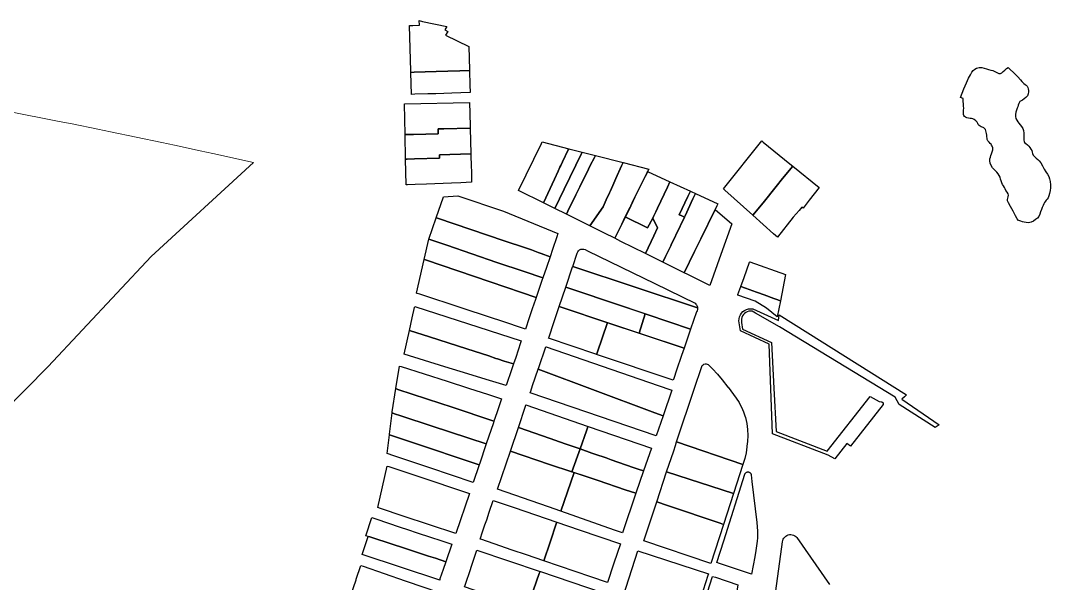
# Model space of a CAD drawing. Header units: metres. Extents: x 3 to 1027712, y 40 to 4430649.
# Drawn here: x 509766 to 510195.3, y 4412492.9 to 4412727.7 of the extents above; entities that cross this region are included whole.
import ezdxf

# ---------------------------------------------------------------- set-up
doc = ezdxf.new("R2010")
doc.units = ezdxf.units.M
doc.header["$MEASUREMENT"] = 0
doc.layers.add('A.ES.SDGC.CP.07003.cadastralparcel — CadastralParcel', color=1, linetype='Continuous')
doc.layers.add('Habitats_5_km', color=7, linetype='Continuous', lineweight=9, true_color=0xbefad2)

msp = doc.modelspace()

# ---------------------------------------------------------------- linework, layer by layer
at = {"layer": 'A.ES.SDGC.CP.07003.cadastralparcel — CadastralParcel', "color": 7, "linetype": 'Continuous', "flags": 128}
for points in [[(509953.19, 4412707.14), (509953.19, 4412706.91), (509949.17, 4412706.77), (509944.16, 4412706.61), (509939.31, 4412706.44), (509930.14, 4412706.14), (509928.73, 4412706.09), (509928.72, 4412706.56), (509928.12, 4412725.71), (509929.57, 4412725.69), (509932.32, 4412725.77), (509932.22, 4412727.73), (509933.57, 4412727.38), (509943.67, 4412725.33), (509942.9, 4412723.93), (509944.09, 4412723.19), (509943.21, 4412721.69), (509952.9, 4412716.98), (509953.19, 4412707.14)], [(509953.19, 4412706.91), (509953.2, 4412706.72), (509953.37, 4412700.97), (509953.46, 4412697.66), (509949.56, 4412697.55), (509945.78, 4412697.44), (509939.08, 4412697.24), (509935.85, 4412697.15), (509930.4, 4412696.99), (509929.02, 4412696.89), (509928.73, 4412706.09), (509930.14, 4412706.14), (509939.31, 4412706.44), (509944.16, 4412706.61), (509949.17, 4412706.77), (509953.19, 4412706.91)], [(510158.94, 4412695.16), (510157.84, 4412695.63), (510159.26, 4412699.31), (510160.34, 4412701.77), (510161.22, 4412703.64), (510161.97, 4412705.09), (510162.58, 4412706.15), (510163.14, 4412706.93), (510163.76, 4412707.5), (510164.57, 4412707.88), (510165.62, 4412708.1), (510166.76, 4412708.12), (510167.75, 4412707.94), (510168.65, 4412707.64), (510169.56, 4412707.35), (510170.46, 4412707.1), (510171.34, 4412706.87), (510172.22, 4412706.54), (510173.04, 4412706.04), (510173.83, 4412705.64), (510174.52, 4412705.62), (510175.14, 4412705.93), (510175.7, 4412706.45), (510176.29, 4412707.09), (510177.03, 4412707.72), (510177.77, 4412708.12), (510180.74, 4412705.2), (510181.75, 4412704.22), (510182.91, 4412702.97), (510183.4, 4412702.38), (510183.79, 4412701.94), (510184.28, 4412701.51), (510184.82, 4412701.11), (510185.28, 4412700.76), (510185.66, 4412700.36), (510185.94, 4412699.81), (510186.12, 4412699.2), (510186.18, 4412698.6), (510186.16, 4412697.96), (510186.03, 4412697.2), (510185.72, 4412696.4), (510185.15, 4412695.66), (510184.44, 4412695.04), (510183.66, 4412694.55), (510182.59, 4412693.97), (510182.14, 4412693.09), (510181.94, 4412692.39), (510181.74, 4412691.77), (510181.48, 4412691.13), (510181.17, 4412690.36), (510180.9, 4412689.49), (510180.75, 4412688.57), (510180.78, 4412687.68), (510180.97, 4412686.9), (510181.3, 4412686.2), (510181.7, 4412685.55), (510182.2, 4412684.9), (510182.77, 4412684.23), (510183.34, 4412683.52), (510183.78, 4412682.77), (510184.07, 4412681.89), (510184.18, 4412680.81), (510184.2, 4412679.69), (510184.24, 4412678.68), (510184.27, 4412677.88), (510184.32, 4412677.31), (510184.55, 4412676.87), (510185.09, 4412676.41), (510185.74, 4412675.91), (510186.29, 4412675.37), (510186.77, 4412674.78), (510187.23, 4412674.14), (510187.58, 4412673.49), (510187.73, 4412672.85), (510187.87, 4412672.21), (510188.18, 4412671.57), (510188.68, 4412670.96), (510189.33, 4412670.37), (510190.02, 4412669.81), (510190.67, 4412669.23), (510191.3, 4412668.39), (510191.97, 4412667.14), (510192.7, 4412665.76), (510193.46, 4412664.6), (510194.14, 4412663.63), (510194.61, 4412662.75), (510194.93, 4412661.76), (510195.17, 4412660.55), (510195.31, 4412659.25), (510195.32, 4412658.02), (510195.21, 4412656.84), (510194.99, 4412655.65), (510194.72, 4412654.6), (510194.4, 4412653.83), (510194.03, 4412653.27), (510193.62, 4412652.78), (510193.22, 4412652.33), (510192.88, 4412651.86), (510192.57, 4412651.29), (510192.24, 4412650.55), (510191.91, 4412649.72), (510191.58, 4412648.86), (510191.25, 4412647.93), (510190.9, 4412646.92), (510190.47, 4412646), (510189.91, 4412645.33), (510189.17, 4412644.74), (510188.26, 4412644.11), (510187.25, 4412643.6), (510186.24, 4412643.4), (510185.28, 4412643.44), (510184.39, 4412643.62), (510183.63, 4412643.84), (510183.02, 4412644.03), (510182.53, 4412644.19), (510182.08, 4412644.37), (510181.53, 4412644.98), (510180.74, 4412646.33), (510179.76, 4412648.19), (510178.7, 4412650.15), (510177.86, 4412651.73), (510177.48, 4412652.58), (510177.46, 4412653.07), (510177.6, 4412653.61), (510177.76, 4412654.22), (510177.81, 4412654.83), (510177.65, 4412655.47), (510177.24, 4412656.15), (510176.79, 4412656.85), (510176.49, 4412657.51), (510176.22, 4412658.13), (510175.82, 4412658.74), (510175.38, 4412659.38), (510175.02, 4412660.09), (510174.74, 4412660.85), (510174.54, 4412661.61), (510174.32, 4412662.37), (510174, 4412663.13), (510173.56, 4412663.83), (510173.02, 4412664.46), (510172.42, 4412665.03), (510171.83, 4412665.6), (510171.23, 4412666.31), (510170.64, 4412667.24), (510170.2, 4412668.24), (510170.03, 4412669.17), (510170.09, 4412669.99), (510170.29, 4412670.73), (510170.56, 4412671.43), (510170.83, 4412672.16), (510171.06, 4412672.96), (510171.26, 4412673.86), (510171.28, 4412674.69), (510171.1, 4412675.29), (510170.83, 4412675.74), (510170.59, 4412676.12), (510170.28, 4412676.52), (510169.78, 4412677), (510169.29, 4412677.54), (510169.02, 4412678.11), (510168.91, 4412678.7), (510168.86, 4412679.28), (510168.82, 4412679.9), (510168.72, 4412680.56), (510168.59, 4412681.22), (510168.41, 4412681.8), (510168.2, 4412682.28), (510167.92, 4412682.67), (510167.6, 4412682.93), (510167.26, 4412683.08), (510166.86, 4412683.2), (510166.42, 4412683.37), (510165.98, 4412683.62), (510165.56, 4412683.95), (510165.27, 4412684.35), (510165.09, 4412684.82), (510164.8, 4412685.35), (510164.28, 4412685.92), (510163.6, 4412686.41), (510162.97, 4412686.7), (510162.4, 4412686.84), (510161.84, 4412686.9), (510161.22, 4412686.98), (510160.55, 4412687.15), (510159.95, 4412687.41), (510159.51, 4412687.73), (510159.24, 4412688.11), (510159.1, 4412688.56), (510159.04, 4412688.98), (510159.03, 4412689.34), (510159.06, 4412689.77), (510159.14, 4412690.41), (510159.21, 4412691.21), (510159.16, 4412692.08), (510159.05, 4412692.98), (510158.97, 4412693.95), (510158.94, 4412695.16)], [(509926.94, 4412680.17), (509926.3, 4412680.17), (509926.01, 4412692.95), (509953.16, 4412693.52), (509953.2, 4412692.85), (509953.28, 4412689.64), (509953.46, 4412682.78), (509942.52, 4412682.55), (509940.1, 4412682.5), (509940.1, 4412682.32), (509940.15, 4412680.45), (509929.86, 4412680.23), (509926.94, 4412680.17)], [(509927.12, 4412669.98), (509926.54, 4412669.98), (509926.3, 4412680.17), (509926.94, 4412680.17), (509929.86, 4412680.23), (509940.15, 4412680.45), (509940.1, 4412682.32), (509940.1, 4412682.5), (509942.52, 4412682.55), (509953.46, 4412682.78), (509953.74, 4412672.09), (509940.6, 4412671.74), (509940.61, 4412670.98), (509940.63, 4412670.34), (509930.2, 4412670.06), (509927.12, 4412669.98)], [(509983.51, 4412677.08), (509994.52, 4412674.29), (509994.3, 4412673.82), (509991.93, 4412668.75), (509991.24, 4412667.27), (509990.89, 4412666.52), (509990.15, 4412664.94), (509988.56, 4412661.53), (509983.97, 4412651.68), (509973.9, 4412656.68), (509973.55, 4412656.85), (509983.19, 4412676.42), (509983.51, 4412677.08)], [(510059.58, 4412657.01), (510059.04, 4412657.49), (510074.99, 4412677.53), (510075.59, 4412677.04), (510086.69, 4412667.98), (510087.9, 4412666.99), (510083.71, 4412661.82), (510081.07, 4412658.56), (510075.54, 4412651.75), (510071.27, 4412646.49), (510059.58, 4412657.01)], [(509927.12, 4412669.98), (509930.2, 4412670.06), (509940.63, 4412670.34), (509940.61, 4412670.98), (509940.6, 4412671.74), (509953.74, 4412672.09), (509953.76, 4412671.43), (509953.87, 4412667.15), (509953.94, 4412664.59), (509954.05, 4412660.26), (509949.5, 4412660.08), (509945.73, 4412659.93), (509935.23, 4412659.52), (509930.57, 4412659.34), (509927.31, 4412659.21), (509926.79, 4412659.23), (509926.54, 4412669.98), (509927.12, 4412669.98)], [(509994.3, 4412673.82), (509994.52, 4412674.29), (510000.15, 4412672.86), (509999.89, 4412672.3), (509992.66, 4412657.36), (509988.76, 4412649.3), (509983.97, 4412651.68), (509988.56, 4412661.53), (509990.15, 4412664.94), (509990.89, 4412666.52), (509991.24, 4412667.27), (509991.93, 4412668.75), (509994.3, 4412673.82)], [(509999.89, 4412672.3), (510000.15, 4412672.86), (510005.63, 4412671.47), (510005.22, 4412670.65), (510003.54, 4412667.27), (510002.05, 4412664.25), (510000.57, 4412661.25), (509999.15, 4412658.35), (509997.55, 4412655.08), (509994.17, 4412648.21), (509993.54, 4412646.93), (509988.76, 4412649.3), (509992.66, 4412657.36), (509999.89, 4412672.3)], [(510005.22, 4412670.65), (510005.63, 4412671.47), (510017.23, 4412668.52), (510016.53, 4412667.17), (510014.13, 4412661.78), (510012.86, 4412658.92), (510011.76, 4412656.45), (510011.5, 4412655.87), (510010.19, 4412652.91), (510008.9, 4412650.01), (510003.35, 4412642.06), (510000.55, 4412643.45), (509993.54, 4412646.93), (509994.17, 4412648.21), (509997.55, 4412655.08), (509999.15, 4412658.35), (510000.57, 4412661.25), (510002.05, 4412664.25), (510003.54, 4412667.27), (510005.22, 4412670.65)], [(510016.53, 4412667.17), (510017.23, 4412668.52), (510027.95, 4412665.8), (510027.43, 4412664.75), (510027.03, 4412663.94), (510026.4, 4412662.66), (510022.15, 4412654.03), (510020.41, 4412650.5), (510016.63, 4412642.83), (510013.71, 4412636.92), (510009.5, 4412639), (510007.25, 4412640.12), (510003.35, 4412642.06), (510008.9, 4412650.01), (510010.19, 4412652.91), (510011.5, 4412655.87), (510011.76, 4412656.45), (510012.86, 4412658.92), (510014.13, 4412661.78), (510016.53, 4412667.17)], [(510088.11, 4412645.66), (510081.54, 4412637.39), (510079.93, 4412638.7), (510071.27, 4412646.49), (510075.54, 4412651.75), (510081.07, 4412658.56), (510083.71, 4412661.82), (510087.9, 4412666.99), (510098.87, 4412658.04), (510094.8, 4412652.82), (510092.23, 4412649.52), (510091.73, 4412649.91), (510090.56, 4412648.54), (510088.11, 4412645.66)], [(510020.12, 4412649.91), (510020.41, 4412650.5), (510021, 4412651.7), (510022.15, 4412654.03), (510026.4, 4412662.66), (510027.03, 4412663.94), (510027.43, 4412664.75), (510036.72, 4412660.48), (510035.76, 4412658.26), (510031.51, 4412649.42), (510030.81, 4412647.92), (510030.34, 4412646.93), (510029.55, 4412645.25), (510027.35, 4412641.3), (510018.13, 4412645.87), (510020.12, 4412649.91)], [(510042.75, 4412645.77), (510037.25, 4412634.17), (510037.03, 4412633.71), (510034.93, 4412629.26), (510033.82, 4412626.92), (510026.49, 4412630.56), (510030.02, 4412638), (510031.58, 4412641.29), (510029.55, 4412645.25), (510030.81, 4412647.92), (510031.51, 4412649.42), (510035.76, 4412658.26), (510036.72, 4412660.48), (510045.26, 4412656.55), (510044.2, 4412654.3), (510040.64, 4412646.76), (510041.36, 4412646.42), (510042.75, 4412645.77)], [(509939.85, 4412645.26), (509939.29, 4412645.45), (509942.27, 4412654.24), (509948.36, 4412654.61), (509967.3, 4412648.17), (509990.03, 4412638.94), (509989.58, 4412637.49), (509987.81, 4412632.28), (509986.76, 4412629.22), (509982.99, 4412630.59), (509981.79, 4412631.02), (509979, 4412632.03), (509976.54, 4412632.91), (509967.59, 4412635.78), (509939.85, 4412645.26)], [(510047.39, 4412655.57), (510056.73, 4412651.28), (510056.33, 4412650.48), (510055.57, 4412648.95), (510049.57, 4412636.72), (510049.28, 4412636.13), (510046.94, 4412631.35), (510042.62, 4412622.55), (510037.87, 4412624.91), (510033.82, 4412626.92), (510034.93, 4412629.26), (510037.03, 4412633.71), (510037.25, 4412634.17), (510043.02, 4412646.34), (510046.31, 4412653.3), (510047.39, 4412655.57)], [(510041.36, 4412646.42), (510040.64, 4412646.76), (510044.2, 4412654.3), (510045.26, 4412656.55), (510045.57, 4412656.41), (510047.39, 4412655.57), (510046.31, 4412653.3), (510043.02, 4412646.34), (510042.75, 4412645.77), (510041.36, 4412646.42)], [(510049.57, 4412636.72), (510055.57, 4412648.95), (510062.56, 4412642.87), (510057.97, 4412630.09), (510053.35, 4412617.22), (510044.23, 4412621.75), (510042.62, 4412622.55), (510046.94, 4412631.35), (510049.28, 4412636.13), (510049.57, 4412636.72)], [(509937.11, 4412636.24), (509936.27, 4412636.53), (509939.29, 4412645.45), (509939.85, 4412645.26), (509967.59, 4412635.78), (509976.54, 4412632.91), (509979, 4412632.03), (509981.79, 4412631.02), (509982.99, 4412630.59), (509986.76, 4412629.22), (509985.23, 4412624.73), (509983.73, 4412620.34), (509975.94, 4412623), (509964.58, 4412626.87), (509943.78, 4412633.97), (509937.11, 4412636.24)], [(510029.55, 4412645.25), (510031.58, 4412641.29), (510030.02, 4412638), (510026.49, 4412630.56), (510016.31, 4412635.63), (510013.71, 4412636.92), (510016.63, 4412642.83), (510018.13, 4412645.87), (510027.35, 4412641.3), (510029.55, 4412645.25)], [(509934.84, 4412627.88), (509934.33, 4412628.05), (509936.27, 4412636.53), (509937.11, 4412636.24), (509943.78, 4412633.97), (509964.58, 4412626.87), (509975.94, 4412623), (509983.73, 4412620.34), (509983.36, 4412619.26), (509980.96, 4412612.25), (509974.85, 4412614.32), (509961.82, 4412618.74), (509934.84, 4412627.88)], [(510048.2, 4412607.83), (509996.18, 4412625.12), (509998.04, 4412630.64), (509998.27, 4412631.2), (509998.62, 4412631.69), (509999.08, 4412632.07), (509999.63, 4412632.32), (510000.22, 4412632.43), (510000.82, 4412632.38), (510001.38, 4412632.19), (510002.4, 4412631.69), (510030.39, 4412618.04), (510047.21, 4412609.83), (510047.56, 4412609.49), (510047.85, 4412609.09), (510048.05, 4412608.64), (510048.18, 4412608.16), (510048.2, 4412607.83)], [(509980.96, 4412612.25), (509980.66, 4412611.36), (509979.31, 4412607.41), (509978.04, 4412603.7), (509976.49, 4412599.04), (509972.36, 4412600.41), (509970.37, 4412601.07), (509958.12, 4412605.1), (509953.41, 4412606.65), (509950.16, 4412607.72), (509932.53, 4412613.54), (509931.39, 4412613.91), (509931.13, 4412614), (509934.33, 4412628.05), (509934.84, 4412627.88), (509961.82, 4412618.74), (509974.85, 4412614.32), (509980.96, 4412612.25)], [(509996.15, 4412625.01), (509996.18, 4412625.12), (510048.2, 4412607.83), (510048.22, 4412607.67), (510048.19, 4412607.34), (510048.17, 4412607.18), (510048.03, 4412606.71), (510047.82, 4412606.26), (510045.35, 4412599.05), (510027.24, 4412605.15), (509998.39, 4412614.87), (509993.31, 4412616.58), (509996.15, 4412625.01)], [(510078.57, 4412612.37), (510077.48, 4412612.74), (510073.62, 4412614.13), (510072.75, 4412614.43), (510068.27, 4412616.04), (510066.26, 4412616.77), (510067.61, 4412620.52), (510068.77, 4412623.75), (510069.9, 4412626.9), (510069.98, 4412627.13), (510084.85, 4412621.79), (510082.75, 4412610.86), (510078.57, 4412612.37)], [(510025.3, 4412605.8), (510026.35, 4412605.45), (510023.91, 4412597.29), (510022.94, 4412597.62), (510011.71, 4412601.4), (510009.18, 4412602.25), (509992.22, 4412607.96), (509990.59, 4412608.51), (509993.31, 4412616.58), (509998.39, 4412614.87), (510011.93, 4412610.31), (510025.3, 4412605.8)], [(510078.57, 4412612.37), (510082.75, 4412610.86), (510081.46, 4412604.09), (510076.93, 4412607.8), (510072.21, 4412610.61), (510064.97, 4412613.24), (510065.08, 4412613.48), (510066.26, 4412616.77), (510068.27, 4412616.04), (510072.75, 4412614.43), (510073.62, 4412614.13), (510077.48, 4412612.74), (510078.57, 4412612.37)], [(509930.25, 4412608), (509930.37, 4412608.43), (509974.72, 4412594.07), (509974.48, 4412593.27), (509972.42, 4412587.24), (509971.48, 4412584.48), (509967.66, 4412585.71), (509964.84, 4412586.62), (509964.21, 4412586.82), (509961.2, 4412587.8), (509952.07, 4412590.74), (509936.48, 4412595.77), (509928.15, 4412598.46), (509929.3, 4412603.7), (509930.25, 4412608)], [(510010.41, 4412601.84), (510010.64, 4412601.76), (510006.39, 4412589.1), (510006.17, 4412588.46), (510005.9, 4412588.56), (509986.09, 4412595.26), (509986.32, 4412595.85), (509988.3, 4412601.73), (509990.59, 4412608.51), (509992.22, 4412607.96), (510010.41, 4412601.84)], [(510072.38, 4412605.6), (510071, 4412606.47), (510070.32, 4412606.53), (510069.64, 4412606.46), (510068.98, 4412606.28), (510068.36, 4412605.97), (510067.81, 4412605.57), (510067.34, 4412605.07), (510066.97, 4412604.5), (510066.7, 4412603.86), (510066.55, 4412603.2), (510066.52, 4412602.51), (510066.62, 4412601.83), (510067.01, 4412598.95), (510079.12, 4412593.45), (510080.06, 4412574.43), (510080.96, 4412556.36), (510102.26, 4412548.15), (510120.2, 4412570.86), (510123.98, 4412568.82), (510125.09, 4412568.66), (510125.55, 4412568.32), (510125.55, 4412567.58), (510111.95, 4412550.23), (510110.51, 4412551.34), (510105.52, 4412544.85), (510102.62, 4412546.47), (510079.47, 4412555.31), (510078.15, 4412592.79), (510066.09, 4412598.27), (510065.63, 4412601.69), (510065.51, 4412602.46), (510065.55, 4412603.33), (510065.74, 4412604.17), (510066.08, 4412604.97), (510066.55, 4412605.69), (510067.14, 4412606.32), (510067.83, 4412606.83), (510068.62, 4412607.22), (510069.45, 4412607.45), (510070.31, 4412607.54), (510071.32, 4412607.45), (510081.95, 4412602.61), (510082.29, 4412604.95), (510094.22, 4412597.44), (510135.28, 4412571.56), (510134.46, 4412570.81), (510133.4, 4412569.85), (510148.93, 4412559.15), (510147.24, 4412558.01), (510132.29, 4412567.55), (510130.6, 4412570.66), (510082.45, 4412600), (510072.38, 4412605.6)], [(510010.64, 4412601.76), (510011.71, 4412601.4), (510024.34, 4412597.15), (510042.6, 4412591), (510041.58, 4412588.03), (510039.47, 4412581.85), (510038.28, 4412578.38), (510038.08, 4412577.66), (510006.17, 4412588.46), (510006.39, 4412589.1), (510010.64, 4412601.76)], [(510026.35, 4412605.45), (510027.24, 4412605.15), (510045.35, 4412599.05), (510042.6, 4412591), (510024.97, 4412596.94), (510024.34, 4412597.15), (510023.91, 4412597.29), (510026.35, 4412605.45)], [(509936.48, 4412595.77), (509952.07, 4412590.74), (509961.2, 4412587.8), (509964.21, 4412586.82), (509964.84, 4412586.62), (509967.66, 4412585.71), (509971.48, 4412584.48), (509970.79, 4412582.45), (509968.4, 4412575.46), (509961.51, 4412577.58), (509949.23, 4412581.37), (509942.89, 4412583.33), (509925.96, 4412588.55), (509928.15, 4412598.46), (509936.48, 4412595.77)], [(510029.27, 4412564.55), (509981.78, 4412582.28), (509982.03, 4412583.02), (509984.94, 4412591.63), (509985.14, 4412591.56), (510031.88, 4412575.52), (510037.15, 4412573.71), (510037.54, 4412573.56), (510033.87, 4412562.83), (510033.45, 4412562.99), (510029.27, 4412564.55)], [(510053.03, 4412583.86), (510053.4, 4412583.59), (510054.5, 4412582.41), (510056.56, 4412580.16), (510058.49, 4412577.91), (510060.89, 4412574.85), (510060.94, 4412574.78), (510064.3, 4412570.27), (510064.32, 4412570.23), (510065.53, 4412568.43), (510065.91, 4412567.77), (510066.56, 4412566.52), (510067.42, 4412564.52), (510067.98, 4412562.83), (510068.18, 4412562.13), (510068.73, 4412559.68), (510069.07, 4412557.2), (510069.18, 4412554.69), (510069.08, 4412552.18), (510068.84, 4412550.14), (510068.83, 4412549.93), (510068.48, 4412547.44), (510067.92, 4412544.99), (510067.14, 4412542.58), (510039.52, 4412551.95), (510047, 4412574.43), (510049.84, 4412582.98), (510049.96, 4412583.43), (510050.19, 4412583.84), (510050.52, 4412584.17), (510050.92, 4412584.41), (510051.37, 4412584.54), (510051.84, 4412584.54), (510052.29, 4412584.42), (510052.7, 4412584.19), (510053.03, 4412583.86)], [(509924.68, 4412583.45), (509943.89, 4412577.32), (509952.81, 4412574.43), (509961.06, 4412571.76), (509966.53, 4412569.98), (509964.55, 4412564.13), (509963.37, 4412560.68), (509945.59, 4412566.53), (509941.17, 4412567.99), (509923.36, 4412573.85), (509922.4, 4412574.21), (509924.04, 4412583.57), (509924.68, 4412583.45)], [(510033.87, 4412562.83), (510031.02, 4412554.5), (509978.45, 4412572.48), (509978.68, 4412573.13), (509979.49, 4412575.52), (509981.78, 4412582.28), (510029.27, 4412564.55), (510033.45, 4412562.99), (510033.87, 4412562.83)], [(509923.36, 4412573.85), (509941.17, 4412567.99), (509945.59, 4412566.53), (509963.37, 4412560.68), (509963.13, 4412559.95), (509960.18, 4412551.21), (509937.62, 4412558.5), (509924.49, 4412562.84), (509921.96, 4412563.68), (509920.92, 4412564.1), (509920.97, 4412564.45), (509922.4, 4412574.21), (509923.36, 4412573.85)], [(509919.8, 4412555.19), (509920.92, 4412564.1), (509921.96, 4412563.68), (509924.49, 4412562.84), (509937.62, 4412558.5), (509960.18, 4412551.21), (509957.29, 4412542.65), (509957.2, 4412542.38), (509946.78, 4412545.87), (509938.54, 4412548.63), (509919.77, 4412554.92), (509919.8, 4412555.19)], [(509976.55, 4412566.91), (509976.71, 4412567.36), (510002.62, 4412558.43), (510002.56, 4412558.2), (510001.99, 4412556.6), (509999.28, 4412549.01), (509993.53, 4412551), (509990.73, 4412551.97), (509986.76, 4412553.35), (509973.53, 4412557.93), (509976.55, 4412566.91)], [(509957.2, 4412542.38), (509954.71, 4412535.03), (509936.66, 4412541.08), (509920.74, 4412546.42), (509919.63, 4412546.79), (509918.79, 4412547.09), (509919.77, 4412554.92), (509938.54, 4412548.63), (509946.78, 4412545.87), (509957.2, 4412542.38)], [(509973.53, 4412557.93), (509986.76, 4412553.35), (509990.73, 4412551.97), (509993.53, 4412551), (509999.28, 4412549.01), (509995.86, 4412539.46), (509986.49, 4412542.6), (509970.2, 4412548.05), (509973.53, 4412557.93)], [(510002.56, 4412558.2), (510002.62, 4412558.43), (510028.97, 4412549.35), (510025.67, 4412539.87), (510023.47, 4412540.63), (510021.39, 4412541.35), (510012.16, 4412544.55), (510010.09, 4412545.27), (510005.48, 4412546.88), (510004.2, 4412547.31), (509999.28, 4412549.01), (510001.99, 4412556.6), (510002.56, 4412558.2)], [(510039.02, 4412550.45), (510039.52, 4412551.95), (510067.14, 4412542.58), (510063.2, 4412530.4), (510035.36, 4412539.44), (510038.3, 4412548.27), (510039.02, 4412550.45)], [(509991.3, 4412523), (509986.07, 4412524.84), (509964.89, 4412532.3), (509970.2, 4412548.05), (509986.49, 4412542.6), (509995.86, 4412539.46), (509996.75, 4412539.16), (509991.3, 4412523)], [(509999.28, 4412549.01), (510004.2, 4412547.31), (510005.48, 4412546.88), (510010.09, 4412545.27), (510012.16, 4412544.55), (510021.39, 4412541.35), (510023.47, 4412540.63), (510025.67, 4412539.87), (510022.51, 4412530.52), (510018.13, 4412531.99), (510006.79, 4412535.8), (510002.16, 4412537.35), (509995.86, 4412539.46), (509999.28, 4412549.01)], [(509916.04, 4412524.18), (509914.94, 4412524.55), (509918.83, 4412541.89), (509919.56, 4412541.65), (509931.28, 4412537.76), (509953.17, 4412530.5), (509947.45, 4412513.72), (509925.46, 4412521.04), (509916.04, 4412524.18)], [(509996.75, 4412539.16), (510002.16, 4412537.35), (510006.79, 4412535.8), (510018.13, 4412531.99), (510022.51, 4412530.52), (510016.91, 4412513.98), (510013.56, 4412515.16), (509991.3, 4412523), (509996.75, 4412539.16)], [(510063.2, 4412530.4), (510059.03, 4412517.56), (510057.62, 4412518.04), (510035.69, 4412525.44), (510031.2, 4412526.95), (510035.36, 4412539.44), (510063.2, 4412530.4)], [(510068.96, 4412539.4), (510069.05, 4412539.42), (510069.14, 4412539.43), (510069.23, 4412539.43), (510069.33, 4412539.43), (510069.42, 4412539.42), (510069.51, 4412539.41), (510069.6, 4412539.39), (510069.69, 4412539.36), (510069.78, 4412539.32), (510069.86, 4412539.29), (510069.94, 4412539.24), (510070.02, 4412539.19), (510070.09, 4412539.13), (510070.16, 4412539.07), (510070.23, 4412539.01), (510070.29, 4412538.94), (510070.34, 4412538.86), (510070.39, 4412538.79), (510070.44, 4412538.7), (510070.48, 4412538.62), (510070.51, 4412538.53), (510070.54, 4412538.44), (510070.56, 4412538.35), (510070.57, 4412538.26), (510070.92, 4412535.42), (510072.89, 4412518.39), (510073.19, 4412514.78), (510073.24, 4412513.37), (510073.21, 4412511.97), (510073.09, 4412510.57), (510072.51, 4412506.61), (510072.09, 4412504.03), (510070.75, 4412496.78), (510057.45, 4412501.23), (510056.34, 4412501.6), (510059.22, 4412510.72), (510067.98, 4412538.5), (510068.01, 4412538.59), (510068.05, 4412538.67), (510068.09, 4412538.76), (510068.14, 4412538.84), (510068.19, 4412538.91), (510068.25, 4412538.98), (510068.32, 4412539.05), (510068.39, 4412539.11), (510068.46, 4412539.17), (510068.53, 4412539.22), (510068.61, 4412539.27), (510068.7, 4412539.31), (510068.78, 4412539.35), (510068.87, 4412539.38), (510068.96, 4412539.4)], [(509976.92, 4412504.83), (509971, 4412506.84), (509963.49, 4412509.41), (509957.84, 4412511.36), (509957.6, 4412511.44), (509958.63, 4412514.43), (509959.63, 4412517.42), (509960.33, 4412519.46), (509961.43, 4412522.63), (509963.04, 4412527.51), (509971.78, 4412524.56), (509989.59, 4412518.5), (509989.47, 4412518.14), (509986.77, 4412510.18), (509984.13, 4412502.4), (509976.92, 4412504.83)], [(510031.2, 4412526.95), (510035.69, 4412525.44), (510057.62, 4412518.04), (510059.03, 4412517.56), (510053.78, 4412501.29), (510025.78, 4412510.67), (510031.2, 4412526.95)], [(509913.26, 4412520.11), (509914.51, 4412519.7), (509923.92, 4412516.58), (509927.8, 4412515.29), (509930.99, 4412514.23), (509937.3, 4412512.14), (509940.79, 4412510.98), (509945.82, 4412509.32), (509943.3, 4412501.94), (509939.01, 4412503.46), (509936.07, 4412504.31), (509925.28, 4412507.84), (509921.39, 4412509.11), (509911.56, 4412512.33), (509910.93, 4412512.53), (509910.02, 4412512.82), (509912.46, 4412520.36), (509913.26, 4412520.11)], [(509989.59, 4412518.5), (509998.94, 4412515.33), (510016.12, 4412509.5), (510013.39, 4412501.43), (510013.25, 4412501.02), (510010.67, 4412493.36), (510010.66, 4412493.36), (510003.81, 4412495.71), (509984.13, 4412502.4), (509986.77, 4412510.18), (509989.47, 4412518.14), (509989.59, 4412518.5)], [(509911.56, 4412512.33), (509921.39, 4412509.11), (509925.28, 4412507.84), (509936.07, 4412504.31), (509939.01, 4412503.46), (509943.3, 4412501.94), (509942.19, 4412498.69), (509940.87, 4412494.83), (509940.78, 4412494.33), (509908.44, 4412505.02), (509910.93, 4412512.53), (509911.56, 4412512.33)], [(509953.73, 4412499.25), (509956.29, 4412506.83), (509982.57, 4412497.91), (509982.27, 4412497.05), (509979.91, 4412490.29), (509977.17, 4412482.43), (509951.09, 4412491.52), (509951.35, 4412492.18), (509953.71, 4412499.19), (509953.73, 4412499.25)], [(510016.63, 4412483.33), (510015.93, 4412483.51), (510023.36, 4412506.48), (510052.8, 4412496.95), (510052.59, 4412496.16), (510047.67, 4412480.88), (510045.77, 4412474.95), (510025.83, 4412480.68), (510016.63, 4412483.33)], [(509940.18, 4412489.27), (509934.78, 4412473.56), (509933.98, 4412473.86), (509917.2, 4412479.97), (509911.76, 4412481.94), (509905.99, 4412484.04), (509904.36, 4412484.63), (509903.67, 4412484.88), (509902.72, 4412485.23), (509905.89, 4412494.47), (509905.99, 4412494.76), (509907.94, 4412500.46), (509908.9, 4412500.13), (509926.39, 4412494.06), (509934.2, 4412491.35), (509939.45, 4412489.54), (509940.18, 4412489.27)], [(509979.91, 4412490.29), (509982.27, 4412497.05), (509982.57, 4412497.91), (509982.75, 4412497.85), (510008.42, 4412489.13), (510005.75, 4412481.44), (510005.73, 4412481.39), (510002.96, 4412473.44), (509977.74, 4412482.23), (509977.17, 4412482.43), (509979.91, 4412490.29)], [(510055.76, 4412495.47), (510065.03, 4412492.37), (510060.67, 4412464.1), (510060.53, 4412463.23), (510060.43, 4412462.35), (510059.77, 4412454.85), (510045.19, 4412459.41), (510043.25, 4412460.01), (510051.47, 4412486.19), (510054.53, 4412495.88), (510055.76, 4412495.47)]]:
    msp.add_lwpolyline(points, close=True, dxfattribs=at)
msp.add_lwpolyline([(510080.49, 4412486.79), (510083.68, 4412510.25), (510083.78, 4412510.81), (510083.97, 4412511.34), (510084.24, 4412511.83), (510084.59, 4412512.27), (510085.02, 4412512.64), (510085.5, 4412512.94), (510086.03, 4412513.15), (510086.58, 4412513.28), (510087.14, 4412513.3), (510087.7, 4412513.24), (510088.23, 4412513.07), (510088.74, 4412512.83), (510089.19, 4412512.49), (510089.59, 4412512.09), (510103.28, 4412492.49)], dxfattribs=at)
at = {"layer": 'Habitats_5_km'}
msp.add_lwpolyline([(509739.35, 4412694.12), (509782.16, 4412685.66), (509787.51, 4412684.59), (509798.2, 4412682.41), (509803.54, 4412681.31), (509824.9, 4412676.85), (509830.24, 4412675.71), (509840.9, 4412673.42), (509846.23, 4412672.26), (509863.12, 4412668.54), (509820.47, 4412629.36), (509777.47, 4412583.36), (509710.47, 4412515.36)], dxfattribs=at)

doc.saveas('drawing.dxf')
